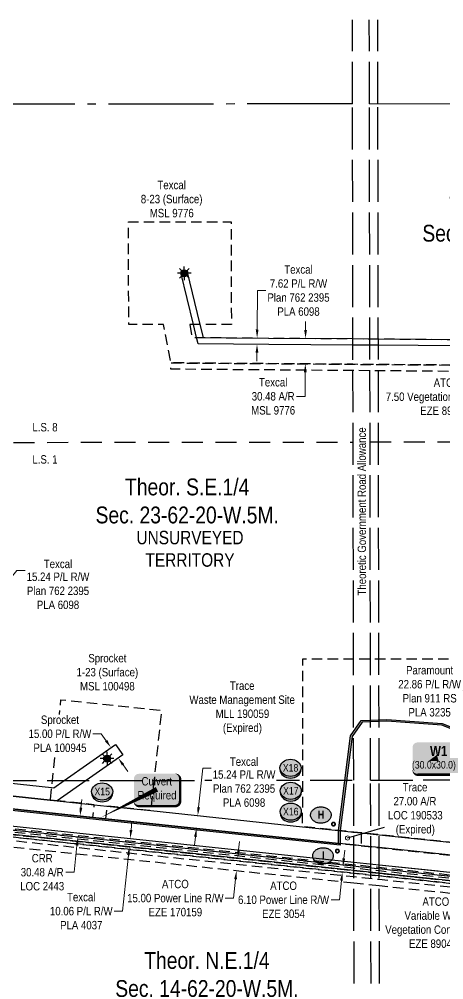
# Model space of a CAD drawing. Extents: x 506297 to 510567, y 6023715 to 6027460.
# Drawn here: x 507624 to 508129, y 6024507 to 6025649 of the extents above; entities that cross this region are included whole.
import ezdxf
from ezdxf.enums import TextEntityAlignment as Align

# ---------------------------------------------------------------- set-up
doc = ezdxf.new("R2010")
doc.units = 0
doc.header["$LTSCALE"] = 5
doc.header["$PDMODE"] = 34
doc.header["$PDSIZE"] = 0.05
for name, pattern in [('foc-ACCESSROAD', [3.75, 2.5, -1.25]), ('foc-FLOWLINE', [3.75, 2.5, -1.25]), ('foc-LSD', [8, 5, -3]), ('foc-QUARTERLINE', [33, 25, -3, 2, -3]), ('foc-UNSURVEYED', [12.5, 10, -2.5])]:
    doc.linetypes.add(name, pattern=pattern)
doc.layers.get('Defpoints').update_dxf_attribs({"color": 9})
for name, color, linetype in [('C-SYMBOL', 7, 'Continuous'), ('CG-NOTES', 7, 'Continuous'), ('F-AR', 190, 'foc-ACCESSROAD'), ('F-EZE', 190, 'foc-FLOWLINE'), ('F-RW', 190, 'Continuous'), ('F-WS', 190, 'foc-ACCESSROAD'), ('F-WS-S', 190, 'Continuous'), ('L-QSEC', 8, 'foc-QUARTERLINE'), ('L-ROAD-T', 7, 'Continuous'), ('L-SECTION-LSD', 7, 'foc-LSD'), ('L-UNS-T', 3, 'Continuous'), ('L-USEC', 7, 'foc-UNSURVEYED'), ('P-CROSSINGS', 250, 'Continuous'), ('P-PROPOSED', 10, 'Continuous'), ('P-TEMP-BLOCKS', 250, 'Continuous')]:
    doc.layers.add(name, color=color, linetype=linetype)
for name, color, linetype, lineweight in [('F-AR-T', 190, 'Continuous', 9), ('F-EZE-T', 190, 'Continuous', 9), ('F-RW-T', 190, 'Continuous', 9), ('F-WS-T', 190, 'Continuous', 9)]:
    doc.layers.add(name, color=color, linetype=linetype, lineweight=lineweight)
doc.styles.add('100L', font='ARIALN.TTF', dxfattribs={"height": 11})
doc.styles.add('175L', font='ARIALN.TTF', dxfattribs={"height": 20})
doc.styles.add('80', font='ARIALN.TTF', dxfattribs={"height": 10})
doc.styles.add('80CG', font='ARIALN.TTF', dxfattribs={"height": 10})
doc.styles.add('80L', font='ARIALN.TTF', dxfattribs={"height": 10})
doc.styles.add('BOLD', font='ARIALNB.TTF')
doc.styles.add('Crossing', font='ARIALN.TTF', dxfattribs={"height": 10})
doc.dimstyles.new('Compass 5 000', dxfattribs={"dimscale": 5, "dimtxt": 9, "dimasz": 2, "dimexe": 0.2, "dimexo": 0.0625, "dimgap": 0.5, "dimtad": 0, "dimtih": 1, "dimtoh": 1, "dimzin": 0, "dimdsep": 46, "dimtxsty": '80CG', "dimcen": 0.1, "dimse1": 1, "dimse2": 1, "dimclrd": 256, "dimclrt": 256, "dimaunit": 1, "dimadec": 4, "dimazin": 0, "dimtfac": 0.06, "dimtofl": 0, "dimtmove": 0, "dimatfit": 1, "dimfxl": 0.2, "dimtolj": 1, "dimtzin": 0, "dimlwd": -1, "dimarcsym": 0})

# ---------------------------------------------------------------- blocks, each defined once
blk = doc.blocks.new('*D420')
at = {"layer": 'Defpoints', "color": 0, "transparency": 16777216}
for p in [(508260.7402013086, 6024849.947833799), (508260.7085257891, 6024808.896624696), (508283.5742135847, 6024808.878981305)]:
    blk.add_point(p, dxfattribs=at)
at = {"layer": 'F-RW-T', "transparency": 16777216}
for p, q in [((508250.7402042855, 6024849.955549896), (508151.331964336, 6024850.032254279)), ((508293.6058861273, 6024849.922474312), (508303.6058831504, 6024849.914758215))]:
    blk.add_line(p, q, dxfattribs=at)
for points in [[(508250.7414903016, 6024851.622216067), (508250.7389182694, 6024848.288883725), (508260.7402013086, 6024849.947833799)], [(508293.6071721434, 6024851.589140483), (508293.6046001112, 6024848.255808141), (508283.6058891042, 6024849.930190408)]]:
    blk.add_solid(points, dxfattribs=at)
at = {"layer": 'F-RW-T', "transparency": 16777216, "insert": (508111.7958115392, 6024850.032254279), "char_height": 10, "attachment_point": 5, "style": '80CG'}
blk.add_mtext('\\A1;Paramount\\P22.86 P/L R/W\\PPlan 911 RS\\PPLA 3235', dxfattribs=at)
blk = doc.blocks.new('*D421')
at = {"layer": 'Defpoints', "color": 0, "transparency": 16777216}
for p in [(508227.2611264302, 6025237.227420455), (508217.8842909599, 6025229.744199843), (508227.1997005282, 6025229.668500217)]:
    blk.add_point(p, dxfattribs=at)
at = {"layer": 'F-EZE-T', "transparency": 16777216}
for p, q in [((508218.0269769783, 6025247.302789915), (508218.1082370949, 6025257.30245975)), ((508217.8030308433, 6025219.744530009), (508217.6444468416, 6025200.229573268)), ((508217.6444468416, 6025200.229573268), (508207.6444468416, 6025200.229573268))]:
    blk.add_line(p, q, dxfattribs=at)
for points in [[(508216.3603653393, 6025247.316333268), (508219.6935886174, 6025247.289246563), (508217.9457168619, 6025237.303120081)], [(508216.1364192042, 6025219.758073362), (508219.4696424824, 6025219.730986657), (508217.8842909599, 6025229.744199843)]]:
    blk.add_solid(points, dxfattribs=at)
at = {"layer": 'F-EZE-T', "transparency": 16777216, "insert": (508132.5455382469, 6025200.229573268), "char_height": 10, "attachment_point": 5, "style": '80CG'}
blk.add_mtext('\\A1;ATCO\\P7.50 Vegetation Control R/W\\PEZE 890416', dxfattribs=at)
blk = doc.blocks.new('*D643')
at = {"layer": 'Defpoints', "color": 0, "transparency": 16777216}
for p in [(507982.5149485394, 6024644.123278161), (507981.8501479353, 6024637.856439983), (508008.1183658646, 6024635.069847024)]:
    blk.add_point(p, dxfattribs=at)
at = {"layer": 'F-EZE-T', "transparency": 16777216}
for p, q in [((508009.8380704122, 6024651.280888421), (508010.8929743556, 6024661.22509164)), ((508007.0634619211, 6024625.125643805), (508004.6164286926, 6024602.058334352)), ((508004.6164286926, 6024602.058334352), (507994.6164286926, 6024602.058334352))]:
    blk.add_line(p, q, dxfattribs=at)
for points in [[(508008.1807032089, 6024651.456705744), (508011.4954376154, 6024651.105071097), (508008.7831664686, 6024641.336685201)], [(508005.4060947178, 6024625.301461129), (508008.7208291243, 6024624.949826481), (508008.1183658646, 6024635.069847024)]]:
    blk.add_solid(points, dxfattribs=at)
at = {"layer": 'F-EZE-T', "transparency": 16777216, "insert": (507938.255582853, 6024602.058334352), "char_height": 10, "attachment_point": 5, "style": '80CG'}
blk.add_mtext('\\A1;ATCO\\P6.10 Power Line R/W\\PEZE 3054', dxfattribs=at)
blk = doc.blocks.new('*D645')
at = {"layer": 'Defpoints', "color": 0, "transparency": 16777216}
for p in [(507826.4170932653, 6024657.476772898), (507824.8404192097, 6024642.507313323), (507882.240388182, 6024636.461601291)]:
    blk.add_point(p, dxfattribs=at)
at = {"layer": 'F-EZE-T', "transparency": 16777216}
for p, q in [((507884.8645286929, 6024661.376050258), (507885.9119951483, 6024671.321039652)), ((507881.1929217267, 6024626.516611898), (507878.8278853302, 6024604.062182205)), ((507878.8278853302, 6024604.062182205), (507868.8278853302, 6024604.062182205))]:
    blk.add_line(p, q, dxfattribs=at)
for points in [[(507883.2070304608, 6024661.550628001), (507886.5220269251, 6024661.201472515), (507883.8170622376, 6024651.431060866)], [(507879.5354234946, 6024626.691189641), (507882.8504199589, 6024626.342034156), (507882.240388182, 6024636.461601291)]]:
    blk.add_solid(points, dxfattribs=at)
at = {"layer": 'F-EZE-T', "transparency": 16777216, "insert": (507809.6907775541, 6024604.062182205), "char_height": 10, "attachment_point": 5, "style": '80CG'}
blk.add_mtext('\\A1;ATCO\\P15.00 Power Line R/W\\PEZE 170159', dxfattribs=at)
blk = doc.blocks.new('*D652')
at = {"layer": 'Defpoints', "color": 0, "transparency": 16777216}
for p in [(507696.3031385551, 6024701.654048672), (507693.6533218139, 6024676.579868429), (507693.8050215791, 6024676.563836935)]:
    blk.add_point(p, dxfattribs=at)
at = {"layer": 'F-EZE-T', "transparency": 16777216}
for p, q in [((507697.5057771107, 6024711.582640231), (507698.5567159009, 6024721.527263283)), ((507692.7540827889, 6024666.619213882), (507689.3971170724, 6024634.853559248)), ((507689.3971170724, 6024634.853559248), (507679.3971170723, 6024634.853559248))]:
    blk.add_line(p, q, dxfattribs=at)
for points in [[(507695.8483399352, 6024711.757796695), (507699.1632142861, 6024711.407483765), (507696.4548383204, 6024701.638017178)], [(507691.0966456135, 6024666.794370347), (507694.4115199643, 6024666.444057416), (507693.8050215791, 6024676.563836935)]]:
    blk.add_solid(points, dxfattribs=at)
at = {"layer": 'F-EZE-T', "transparency": 16777216, "insert": (507651.4639656389, 6024634.853559249), "char_height": 10, "attachment_point": 5, "style": '80CG'}
blk.add_mtext('\\A1;CRR\\P30.48 A/R\\PLOC 2443', dxfattribs=at)
blk = doc.blocks.new('*D665')
at = {"layer": 'Defpoints', "color": 0, "transparency": 16777216}
for p in [(507920.8318610868, 6025270.105513941), (507920.5940372286, 6025239.619557512), (507964.1030475691, 6025239.280139566)]:
    blk.add_point(p, dxfattribs=at)
at = {"layer": 'F-AR-T', "transparency": 16777216}
for p, q in [((507964.4188800087, 6025279.765791724), (507964.4968885903, 6025289.765487453)), ((507964.0250389876, 6025229.280443838), (507963.8023704386, 6025200.737202907)), ((507963.8023704386, 6025200.737202907), (507953.8023704386, 6025200.737202907))]:
    blk.add_line(p, q, dxfattribs=at)
for points in [[(507962.752264054, 6025279.778793154), (507966.0854959635, 6025279.752790295), (507964.3408714272, 6025269.766095996)], [(507962.3584230328, 6025229.293445268), (507965.6916549423, 6025229.267442408), (507964.1030475691, 6025239.280139566)]]:
    blk.add_solid(points, dxfattribs=at)
at = {"layer": 'F-AR-T', "transparency": 16777216, "insert": (507925.8896828536, 6025200.737202908), "char_height": 10, "attachment_point": 5, "style": '80CG'}
blk.add_mtext('\\A1;Texcal\\P30.48 A/R\\PMSL 9776', dxfattribs=at)
blk = doc.blocks.new('*D669')
at = {"layer": 'Defpoints', "color": 0, "transparency": 16777216}
for p in [(507361.6411691886, 6024716.475934418), (507360.5877772836, 6024706.431592606), (507754.976088803, 6024665.070449923)]:
    blk.add_point(p, dxfattribs=at)
at = {"layer": 'F-RW-T', "transparency": 16777216}
for p, q in [((507757.0725021064, 6024685.060248303), (507758.1155235048, 6024695.005704872)), ((507753.9330674046, 6024655.124993354), (507746.95061623, 6024588.545664293)), ((507746.95061623, 6024588.545664293), (507736.95061623, 6024588.545664294))]:
    blk.add_line(p, q, dxfattribs=at)
for points in [[(507755.4149260116, 6024685.234085203), (507758.7300782012, 6024684.886411404), (507756.029480708, 6024675.114791735)], [(507752.2754913098, 6024655.298830254), (507755.5906434994, 6024654.951156455), (507754.976088803, 6024665.070449923)]]:
    blk.add_solid(points, dxfattribs=at)
at = {"layer": 'F-RW-T', "transparency": 16777216, "insert": (507697.8680787119, 6024588.545664294), "char_height": 10, "attachment_point": 5, "style": '80CG'}
blk.add_mtext('\\A1;Texcal\\P10.06 P/L R/W\\PPLA 4037', dxfattribs=at)
blk = doc.blocks.new('*D672')
at = {"layer": 'Defpoints', "color": 0, "transparency": 16777216}
for p in [(507906.784832021, 6025270.215021757), (507936.2654549538, 6025269.985196746), (507936.2060955356, 6025262.370913977)]:
    blk.add_point(p, dxfattribs=at)
at = {"layer": 'F-RW-T', "transparency": 16777216}
for p, q in [((507906.8627876425, 6025280.214717899), (507907.2237576961, 6025326.517868116)), ((507907.2237576961, 6025326.517868116), (507917.2237576961, 6025326.517868116)), ((507906.6475169813, 6025252.601042846), (507906.5695613599, 6025242.601346705))]:
    blk.add_line(p, q, dxfattribs=at)
for points in [[(507905.196171619, 6025280.227710502), (507908.5294036662, 6025280.201725295), (507906.784832021, 6025270.215021757)], [(507904.9809009578, 6025252.61403545), (507908.3141330049, 6025252.588050243), (507906.7254726028, 6025262.600738988)]]:
    blk.add_solid(points, dxfattribs=at)
at = {"layer": 'F-RW-T', "transparency": 16777216, "insert": (507955.9891055815, 6025326.517868116), "char_height": 10, "attachment_point": 5, "style": '80CG'}
blk.add_mtext('\\A1;Texcal\\P7.62 P/L R/W\\PPlan 762 2395\\PPLA 6098', dxfattribs=at)
blk = doc.blocks.new('*D673')
at = {"layer": 'Defpoints', "color": 0, "transparency": 16777216}
for p in [(507836.2667831779, 6024702.179075774), (507837.2360495146, 6024702.076662267), (507835.6357429514, 6024686.930971799)]:
    blk.add_point(p, dxfattribs=at)
at = {"layer": 'F-RW-T', "transparency": 16777216}
for p, q in [((507837.3175425287, 6024712.123717788), (507842.2394285477, 6024758.705643945)), ((507842.2394285477, 6024758.705643945), (507852.2394285477, 6024758.705643945)), ((507833.6157172637, 6024677.088743293), (507832.5649579127, 6024667.144101279))]:
    blk.add_line(p, q, dxfattribs=at)
for points in [[(507835.6601021931, 6024712.298844346), (507838.9749828644, 6024711.94859123), (507836.2667831779, 6024702.179075774)], [(507831.958276928, 6024677.263869851), (507835.2731575993, 6024676.913616735), (507834.6664766145, 6024687.033385307)]]:
    blk.add_solid(points, dxfattribs=at)
at = {"layer": 'F-RW-T', "transparency": 16777216, "insert": (507891.3219660653, 6024766.287499334), "char_height": 10, "attachment_point": 5, "style": '80CG', "bg_fill": 3, "box_fill_scale": 1.1, "bg_fill_color": 256, "bg_fill_true_color": 13158600, "bg_fill_transparency": 0}
blk.add_mtext('\\A1;Texcal', dxfattribs=at)
at = {"layer": 'F-RW-T', "transparency": 16777216, "insert": (507891.3219660653, 6024734.327517524), "char_height": 10, "attachment_point": 5, "style": '80CG', "bg_fill": 3, "box_fill_scale": 1.1, "bg_fill_color": 256, "bg_fill_true_color": 13158600, "bg_fill_transparency": 0}
blk.add_mtext('\\A1;15.24 P/L R/W\\PPlan 762 2395\\PPLA 6098', dxfattribs=at)
blk = doc.blocks.new('*D674')
at = {"layer": 'Defpoints', "color": 0, "transparency": 16777216}
for p in [(507570.0762361242, 6024945.21743398), (507577.3327811062, 6024939.376242876), (507560.52550952, 6024933.352511916)]:
    blk.add_point(p, dxfattribs=at)
at = {"layer": 'F-RW-T', "transparency": 16777216}
for p, q in [((507583.6032382334, 6024947.166067484), (507621.1540281628, 6024993.815627718)), ((507621.1540281628, 6024993.815627718), (507631.1540281633, 6024993.815627718)), ((507561.5115973759, 6024919.721496204), (507555.2411402487, 6024911.931671596))]:
    blk.add_line(p, q, dxfattribs=at)
for points in [[(507582.3049341319, 6024948.211143672), (507584.9015423344, 6024946.120991296), (507577.3327811062, 6024939.376242876)], [(507560.2132932744, 6024920.766572392), (507562.8099014768, 6024918.676420016), (507567.7820545025, 6024927.511320812)]]:
    blk.add_solid(points, dxfattribs=at)
at = {"layer": 'F-RW-T', "transparency": 16777216, "char_height": 10, "attachment_point": 5, "style": '80CG'}
for s, insert in [('\\A1;Texcal', (507670.2365656807, 6025001.397483108)), ('\\A1;15.24 P/L R/W\\PPlan 762 2395\\PPLA 6098', (507670.2365656807, 6024969.437501298))]:
    blk.add_mtext(s, dxfattribs=dict(at, insert=insert))
blk = doc.blocks.new('*D676')
at = {"layer": 'Defpoints', "color": 0, "transparency": 16777216}
for p in [(507723.9010128365, 6024776.570583122), (507733.14633408, 6024783.07674784), (507732.5327344937, 6024764.304825481)]:
    blk.add_point(p, dxfattribs=at)
at = {"layer": 'F-RW-T', "transparency": 16777216}
for p, q in [((507721.6362317842, 6024799.432711437), (507711.6362317838, 6024799.432711437)), ((507727.3912829324, 6024791.254729638), (507721.6362317842, 6024799.432711437)), ((507747.5331068849, 6024762.633008401), (507753.2881580326, 6024754.455026602))]:
    blk.add_line(p, q, dxfattribs=at)
for points in [[(507728.7542798985, 6024792.21390483), (507726.0282859663, 6024790.295554447), (507733.14633408, 6024783.07674784)], [(507748.896103851, 6024763.592183592), (507746.1701099188, 6024761.67383321), (507741.7780557373, 6024770.810990199)]]:
    blk.add_solid(points, dxfattribs=at)
at = {"layer": 'F-RW-T', "transparency": 16777216, "insert": (507672.5536942673, 6024799.432711437), "char_height": 10, "attachment_point": 5, "style": '80CG', "bg_fill": 3, "box_fill_scale": 1.1, "bg_fill_color": 256, "bg_fill_true_color": 13158600, "bg_fill_transparency": 0}
blk.add_mtext('\\A1;Sprocket\\P15.00 P/L R/W\\PPLA 100945', dxfattribs=at)
blk = doc.blocks.new('GAS')
h = blk.add_hatch(color=255)
h.dxf.hatch_style = 1
edge = h.paths.add_edge_path()
edge.add_arc((0, 0), 0.9, 0, 360)
for p, q in [((-0.8077887898725749, 0), (-1.615577579628734, 0)), ((-0.5711929310346023, 0.5711929297831376), (-1.142385862069204, 1.142385861385264)), ((0, 0.8077887887338874), (0, 1.615577579286764)), ((0.5711929310309642, 0.5711929297831376), (1.142385862065566, 1.142385861385264)), ((1.615577579625096, 0), (0.8077887898689368, 0)), ((-0.5711929310346023, -0.5711929316021271), (-1.142385862069204, -1.142385863204253)), ((0, -0.8077887905528768), (0, -1.615577581105753)), ((1.142385862065566, -1.142385863204253), (0.5711929310309642, -0.5711929316021271))]:
    blk.add_line(p, q)
blk.add_circle((0, 0), 0.8000000000000003)
blk = doc.blocks.new('*U704')
at = {"true_color": 0xff8aff}
h = blk.add_hatch(color=211, dxfattribs=at)
edge = h.paths.add_edge_path()
edge.add_line((-23.99999999999998, -20), (23.99999999999998, -20))
edge.add_arc((23.99999999999998, -14), 6, 270, 360)
edge.add_line((29.99999999999998, -14), (29.99999999999998, 12.5))
edge.add_arc((23.99999999999998, 12.5), 6, 0, 90)
edge.add_line((23.99999999999998, 18.5), (-23.99999999999998, 18.5))
edge.add_arc((-23.99999999999998, 12.5), 6, 90, 180)
edge.add_line((-29.99999999999998, 12.5), (-29.99999999999998, -14))
edge.add_arc((-23.99999999999998, -14), 6, 180, 270)
at = {"color": 250, "flags": 128}
blk.add_lwpolyline([(-23.99999999999998, -20, 3, 3, 0), (23.99999999999998, -20, 3, 3, 0.414213562373095), (29.99999999999998, -14, 3, 3, 0), (29.99999999999998, 12.5, 3, 0, 0.414213562373095), (23.99999999999998, 18.5, 0, 0, 0), (-23.99999999999998, 18.5, 0, 0, 0.414213562373095), (-29.99999999999998, 12.5, 0, 0, 0), (-29.99999999999998, -14, 0, 3, 0.414213562373095)], format="xyseb", close=True, dxfattribs=at)
at = {"flags": 128}
blk.add_lwpolyline([(-10.90553294878396, -3.550658534592507, 0, 7.499999999999999, 0), (-3.398394867633905e-15, 0, 0, 0, 0)], format="xyseb", dxfattribs=at)
at = {"color": 250}
for tag, p, height, style in [('TEMP_AREA_W1_001', (-9.212824010914055, 2.244292974654144), 12, 'BOLD'), ('ENTER_TEXT_001', (-30.65893587994544, -12.62358668049049), 9, '80')]:
    blk.add_attdef(tag, p, '', height=height, dxfattribs=dict(at, style=style))
blk = doc.blocks.new('*U706')
h = blk.add_hatch(color=254)
edge = h.paths.add_edge_path()
edge.add_line((-21.49999999999998, -20), (21.49999999999998, -20))
edge.add_arc((21.49999999999998, -14), 6, 270, 360)
edge.add_line((27.49999999999998, -14), (27.49999999999998, 12.5))
edge.add_arc((21.49999999999998, 12.5), 6, 0, 90)
edge.add_line((21.49999999999998, 18.5), (-21.49999999999998, 18.5))
edge.add_arc((-21.49999999999998, 12.5), 6, 90, 180)
edge.add_line((-27.49999999999998, 12.5), (-27.49999999999998, -14))
edge.add_arc((-21.49999999999998, -14), 6, 180, 270)
at = {"color": 160, "flags": 128}
blk.add_lwpolyline([(-21.49999999999998, -20, 3, 3, 0), (21.49999999999998, -20, 3, 3, 0.414213562373095), (27.49999999999998, -14, 3, 3, 0), (27.49999999999998, 12.5, 3, 0, 0.414213562373095), (21.49999999999998, 18.5, 0, 0, 0), (-21.49999999999998, 18.5, 0, 0, 0.414213562373095), (-27.49999999999998, 12.5, 0, 0, 0), (-27.49999999999998, -14, 0, 3, 0.414213562373095)], format="xyseb", close=True, dxfattribs=at)
at = {"color": 160, "style": '80'}
blk.add_attdef('ENTER_TEXT_001', (-26.84515688949523, -4.918144611186903), '', height=10, dxfattribs=at)
blk = doc.blocks.new('Route_Letters')
h = blk.add_hatch(color=255)
h.dxf.hatch_style = 1
edge = h.paths.add_edge_path()
edge.add_ellipse((-0.1157894458410738, 0.4613566920343146), major_axis=(-11.97076998434568, 0), ratio=0.7893183596304154, start_angle=0, end_angle=360)
at = {"color": 5}
blk.add_open_spline([(-12.33655943018675, 0.4613566920343146), (-12.33655943018675, -0.2532464993360009), (-12.23672518590233, -0.9677931526398424), (-11.72036895808735, -2.794432021264129), (-11.14401292605423, -3.876097565685541), (-9.555849561598535, -5.807401851071518), (-8.544623700464413, -6.656820361784867), (-6.21596457351788, -8.022113447135325), (-4.899049775256096, -8.537760803084893), (-2.122176535806801, -9.174386990092444), (-0.6628771213698172, -9.295214858498184), (2.218954779224788, -9.127674344176285), (3.640784492301457, -8.839348048302782), (6.272126017131285, -7.887514385069608), (7.481034580889556, -7.224212060947593), (9.535358213378885, -5.601016495574186), (10.3802780923747, -4.641330355992523), (11.59600670082856, -2.541685487432915), (11.96612490732484, -1.402103837423965), (12.17886415585979, 0.9104078185255275), (12.02123591095139, 2.082179640400227), (11.20064181026172, 4.303585446448778), (10.5383689962933, 5.352522903113822), (8.798522977227321, 7.197351090485427), (7.721489072871556, 7.99304231447195), (5.288539217681929, 9.236688050055363), (3.933164970535742, 9.684414527986064), (1.111124811045386, 10.17900240193921), (-0.3548635231799864, 10.22574343079759), (-3.217505067184455, 9.912616018949848), (-4.613463658471581, 9.552825466795184), (-7.1634954560528, 8.469123124385078), (-8.316993040230393, 7.745430762089654), (-10.23715115095241, 6.01981546320485), (-11.00330637446014, 5.018090733601184), (-12.04705536703857, 2.858875975647607), (-12.32393425272861, 1.701887560081104), (-12.33641722927742, 0.5154205370004092), (-12.33655943018675, 0.4883886145194083), (-12.33655943018675, 0.4613566920343146)], degree=3, knots=[0, 0, 0, 0, 0.2195294159612001, 0.2195294159612001, 0.575726566502957, 0.575726566502957, 0.9319237170447137, 0.9319237170447137, 1.28812086758647, 1.28812086758647, 1.644318018128227, 1.644318018128227, 2.000515168669984, 2.000515168669984, 2.356712319211741, 2.356712319211741, 2.712909469753497, 2.712909469753497, 3.069106620295254, 3.069106620295254, 3.425303770837011, 3.425303770837011, 3.781500921378767, 3.781500921378767, 4.137698071920524, 4.137698071920524, 4.493895222462281, 4.493895222462281, 4.850092373004038, 4.850092373004038, 5.206289523545794, 5.206289523545794, 5.562486674087551, 5.562486674087551, 5.918683824629308, 5.918683824629308, 6.274880975171064, 6.274880975171064, 6.283185307179586, 6.283185307179586, 6.283185307179586, 6.283185307179586], dxfattribs=at)
at = {"color": 14, "style": 'BOLD'}
blk.add_attdef('A', text='', height=9.5, dxfattribs=at).set_placement((0.2246285344645003, 0.9755069406892289), align=Align.MIDDLE)
blk = doc.blocks.new('AA')
at = {"const_width": 4}
blk.add_lwpolyline([(-0.9999999999990905, 0, 0.9999999999999999), (0.9999999999990905, 0, 1)], format="xyb", close=True, dxfattribs=at)
blk.add_circle((0, 0), 2)
blk = doc.blocks.new('xing2')
h = blk.add_hatch(color=50)
h.dxf.hatch_style = 1
edge = h.paths.add_edge_path()
edge.add_ellipse((0, 0), major_axis=(-12.5, 0), ratio=0.8162973455633619, start_angle=0, end_angle=360)
h = blk.add_hatch(color=250)
h.dxf.hatch_style = 1
edge = h.paths.add_edge_path()
edge.add_ellipse((0, -2.047489049626165), major_axis=(-12.5, 0), ratio=0.8162973455633619, start_angle=0, end_angle=180)
edge.add_line((12.5, -2.047489049626165), (12.5, 0))
edge.add_ellipse((0, 0), major_axis=(-12.5, 0), ratio=0.8162973455633619, start_angle=0, end_angle=180, ccw=False)
edge.add_line((-12.5, 0), (-12.5, -2.047489049626165))
at = {"color": 250}
blk.add_ellipse((0, 0), major_axis=(-12.5, 0), ratio=0.8162973455633619, dxfattribs=at)
blk.add_ellipse((0, -2.047489049626165), major_axis=(-12.5, 0), ratio=0.8162973455633619, start_param=0, end_param=3.141592653589793, dxfattribs=at)
at = {"color": 250, "style": 'Crossing'}
blk.add_attdef('CROSSING', text='', height=9, dxfattribs=at).set_placement((0.08916442567715421, 0.0199513138486509), align=Align.MIDDLE_CENTER)
at = {"color": 250, "style": 'Crossing', "flags": 1}
for tag, p in [('OWNER', (0.08916442567715421, -12.49201765665748)), ('DESCRIPTION', (0.08916442567715421, -25.770021277247)), ('LOCATION', (0.08916442567715421, -39.30337514164421)), ('DWG_REF', (0.08916442567715421, -52.83672900604233))]:
    blk.add_attdef(tag, text='', height=9, dxfattribs=at).set_placement(p, align=Align.MIDDLE_CENTER)
blk = doc.blocks.new('*D719')
at = {"layer": 'Defpoints', "color": 0, "transparency": 16777216}
for p in [(508119.7590959094, 6024618.891530746), (508120.239231428, 6024623.434609386), (508195.5688543229, 6024610.879572215)]:
    blk.add_point(p, dxfattribs=at)
at = {"layer": 'F-EZE-T', "transparency": 16777216}
for p, q in [((508197.099987227, 6024625.367267717), (508198.1509846124, 6024635.311884576)), ((508194.5178569375, 6024600.934955355), (508191.766162699, 6024574.898216066)), ((508191.766162699, 6024574.898216066), (508181.766162699, 6024574.898216066))]:
    blk.add_line(p, q, dxfattribs=at)
for points in [[(508195.4425510836, 6024625.542433948), (508198.7574233704, 6024625.192101486), (508196.0489898415, 6024615.422650856)], [(508192.8604207941, 6024601.110121586), (508196.1752930809, 6024600.759789124), (508195.5688543229, 6024610.879572215)]]:
    blk.add_solid(points, dxfattribs=at)
at = {"layer": 'F-EZE-T', "transparency": 16777216, "insert": (508119.1774860266, 6024574.898216067), "char_height": 10, "attachment_point": 5, "style": '80CG'}
blk.add_mtext('\\A1;ATCO\\PVariable Width \\PVegetation Control R/W\\PEZE 890430', dxfattribs=at)
blk = doc.blocks.new('*D721')
at = {"layer": 'Defpoints', "color": 0, "transparency": 16777216}
for p in [(508114.5568232512, 6024657.458649845), (508156.4634826617, 6024653.030038035), (508111.9065060071, 6024632.379472248)]:
    blk.add_point(p, dxfattribs=at)
at = {"layer": 'F-EZE-T', "transparency": 16777216}
for p, q in [((508157.5144106235, 6024662.974662231), (508160.8572481875, 6024694.606957244)), ((508160.8572481875, 6024694.606957244), (508170.8572481876, 6024694.606957244)), ((508152.7622374558, 6024618.006236241), (508151.7113094939, 6024608.061612044))]:
    blk.add_line(p, q, dxfattribs=at)
for points in [[(508155.8569732574, 6024663.149816892), (508159.1718479897, 6024662.799507571), (508156.4634826617, 6024653.030038035)], [(508151.1048000896, 6024618.181390902), (508154.419674822, 6024617.831081581), (508153.8131654176, 6024627.950860438)]]:
    blk.add_solid(points, dxfattribs=at)
at = {"layer": 'F-EZE-T', "transparency": 16777216, "insert": (508198.7903996209, 6024694.606957244), "char_height": 10, "attachment_point": 5, "style": '80CG'}
blk.add_mtext('\\A1;CRR\\P30.48 A/R\\PLOC 2443', dxfattribs=at)

msp = doc.modelspace()

# ---------------------------------------------------------------- hatches: boundary and pattern name
at = {"layer": 'P-PROPOSED'}
h = msp.add_hatch(color=256, dxfattribs=at)
h.dxf.hatch_style = 1
h.paths.add_polyline_path([(509796.6977384191, 6025124.526776202), (509798.6959866124, 6025124.61046705), (509805.3093040178, 6024966.707305355), (509219.1859625999, 6024967.917017117), (509196.9498984388, 6025010.856223625), (509103.8189505035, 6025021.613950942), (508388.1406772613, 6025021.345994315), (508401.7559573509, 6025052.160008279), (508410.8498065701, 6025071.085907915), (508386.1165674938, 6025081.058067281), (508383.0368595183, 6025074.928463247), (508367.8936908063, 6025041.385644224), (508354.1568451567, 6025007.243318514), (508341.8492777914, 6024972.559088103), (508331.3826700929, 6024938.671963137), (508319.4026030073, 6024890.783882436), (508316.3195574073, 6024878.461304764), (508315.6824088568, 6024875.195356173), (508313.8126331936, 6024865.993127645), (508283.7432657303, 6024862.095169478), (508261.0546966759, 6024862.12180591), (508222.4075249443, 6024850.062448577), (508215.6747280023, 6024815.475736078), (508203.8603260951, 6024792.536831269), (508168.8003543167, 6024793.202867953), (508126.2023860312, 6024809.837067849), (508061.0964299538, 6024814.5586345), (508031.5386868358, 6024813.166101733), (508019.8526958768, 6024796.261702418), (508005.5658599097, 6024684.37453978), (508005.5448108379, 6024666.966779491), (507726.4365568518, 6024696.458124037), (507559.2690358783, 6024714.128343745), (507469.8455703366, 6024722.29285732), (507449.7501805107, 6024724.245369214), (507446.7332989536, 6024724.556427545), (507387.5811916298, 6024730.796616152), (507285.4929043969, 6024741.567510627), (507032.5962309901, 6024768.249654817), (506559.6987375093, 6024818.158023193), (506559.9086465332, 6024820.14697724), (507032.806140014, 6024770.238608864), (507285.702751886, 6024743.556471168), (507387.7910382795, 6024732.785576781), (507446.9407732087, 6024726.545638447), (507449.9494512038, 6024726.235425952), (507470.0332022005, 6024724.284044912), (507559.4650873982, 6024716.118762608), (507726.6467929336, 6024698.44704354), (508003.5474963802, 6024669.188954847), (508003.5660137772, 6024684.502998643), (508017.9418432383, 6024797.014662878), (508030.4561891657, 6024815.117321133), (508061.1217915732, 6024816.562047681), (508126.6484143213, 6024811.809973748), (508169.1952871967, 6024795.195726242), (508202.6527238943, 6024794.560133027), (508213.7660842421, 6024816.137891862), (508220.6724314559, 6024851.616140732), (508260.7510531074, 6024864.122163767), (508283.6153427613, 6024864.095321038), (508312.1374158628, 6024867.792700038), (508313.7209068961, 6024875.585959223), (508314.3666175497, 6024878.895796148), (508317.4624069966, 6024891.269309507), (508329.4556757919, 6024939.210161578), (508339.9505752215, 6024973.18888503), (508352.2858867368, 6025007.95130185), (508366.053747445, 6025042.170714124), (508381.2311012539, 6025075.789254718), (508385.1563095162, 6025083.601674789), (508413.5766049895, 6025072.142936415), (508403.5724554102, 6025051.322541628), (508391.2114279757, 6025023.347144173), (509103.9337064037, 6025023.613994047), (509198.2365354225, 6025012.720900589), (509220.4038220049, 6024969.914507813), (509803.2236059887, 6024968.711614328)])

# ---------------------------------------------------------------- linework, layer by layer
at = {"color": 160, "flags": 128}
msp.add_lwpolyline([(507719.6698655221, 6024699.184530341, 0, 6, 0), (507787.8464590105, 6024733.439647012, 0, 0, 0)], format="xyseb", dxfattribs=at)
at = {"layer": 'F-AR', "color": 160, "flags": 128}
for points in [[(506297.6955300508, 6024847.817539996), (506559.9086465332, 6024820.14697724), (506558.0066995589, 6024802.123208025), (507451.2538218211, 6024707.862675705), (507467.119633495, 6024702.53106562), (508298.0088428615, 6024614.722649838), (508299.646525436, 6023754.85259129)], [(508297.6476010885, 6023754.856761562), (508296.0133438784, 6024612.923481038), (507466.6911148708, 6024700.566298231), (507450.8254495607, 6024705.897859132), (506555.8090448437, 6024800.345096208), (506557.7109920847, 6024818.368867985), (506297.6983848981, 6024845.807217602)]]:
    msp.add_lwpolyline(points, dxfattribs=at)
at = {"layer": 'F-AR', "flags": 128}
for points in [[(508295.9948305505, 6024618.047498223), (508296.0133439419, 6024612.923481536), (508292.969746553, 6024613.245283241), (508284.5381754519, 6024614.136015636), (508283.404102835, 6024614.29617036), (508260.5599243052, 6024616.669788113), (508256.7893573383, 6024617.068553831), (508246.8427256083, 6024618.119530871), (508051.9518684118, 6024638.715425781), (508021.7878279745, 6024641.902909926), (507557.0062778479, 6024691.020604727), (507541.9610964789, 6024692.610958545), (507531.2899539609, 6024693.738345547), (507527.0441351619, 6024694.187863545), (507515.5500983729, 6024695.402292525), (507486.7693605389, 6024698.446271645), (507471.101590892, 6024700.101983614), (507466.6911149345, 6024700.566298737), (507450.9437698644, 6024702.230455452), (507450.825449626, 6024705.897859638), (507449.9494476226, 6024726.237627387), (507457.4746192877, 6024725.49888448), (507470.0332022005, 6024724.284044912), (507522.6398386945, 6024719.444837507), (507538.6227214735, 6024717.995955354), (507559.4650864072, 6024716.119362996), (507711.7297855189, 6024700.023347027), (507726.6467929336, 6024698.44704354), (508003.5474963802, 6024669.188954847), (508021.7429335042, 6024667.266812243), (508030.5324000713, 6024666.338299126), (508051.907274343, 6024664.079328659), (508260.5791575892, 6024642.027302096), (508283.4257960849, 6024639.612762387), (508292.9226846816, 6024638.525227034), (508295.9481139132, 6024638.289448681), (508295.9948305505, 6024618.047498223)], [(508030.5512364496, 6024681.652243702), (508030.5324000713, 6024666.338299126), (508021.7429335042, 6024667.266812243), (508003.5474963802, 6024669.188954847), (508003.5660137772, 6024684.502998643), (508021.7157503933, 6024682.585779456), (508030.5512364496, 6024681.652243702)]]:
    msp.add_lwpolyline(points, close=True, dxfattribs=at)
at = {"layer": 'F-EZE', "flags": 128}
for points in [[(508450.8769498541, 6025231.671935478), (508448.1577551267, 6025227.872933207), (508050.9070486337, 6025231.10110366), (508020.747814835, 6025231.33686344), (507804.3142516093, 6025233.025202163), (507804.372738252, 6025240.526210967), (508020.7346744891, 6025238.838350836), (508050.8938572959, 6025238.603491597), (508453.6015906037, 6025235.461443227), (508451.7811153202, 6025232.934129772), (508450.8769498541, 6025231.671935478)], [(508292.9908989141, 6024601.112188797), (508292.9961926083, 6024597.930618278), (508283.3958022597, 6024600.795328457), (508260.5527715973, 6024607.613354152), (508255.9363311219, 6024608.991136031), (508255.4062256147, 6024609.149584661), (508245.9994987092, 6024610.138995931), (508051.9660442438, 6024630.652579942), (508021.8023392949, 6024633.618219659), (507594.2348713677, 6024678.952560809), (507556.1908872196, 6024682.977804145), (507541.0892915737, 6024684.430277746), (507528.815776152, 6024685.563637912), (507526.1659370361, 6024685.828458341), (507513.0929360366, 6024687.060412087), (507467.2621171765, 6024691.212216481), (507467.194591346, 6024692.278002907), (507467.0638678276, 6024694.299310768), (507466.8798885788, 6024697.377922781), (507514.8339847635, 6024692.970529009), (507526.7972941038, 6024691.87104407), (507530.61959622, 6024691.519794072), (507541.7361293215, 6024690.497907416), (507556.793597639, 6024689.113607767), (508021.7912091538, 6024639.972553969), (508051.9552621258, 6024636.785169911), (508246.6403822991, 6024616.210418583), (508256.5874271177, 6024615.159441836), (508260.5576583528, 6024613.974121596), (508283.4010659623, 6024607.156296765), (508292.9838473237, 6024604.296557984), (508292.9908989141, 6024601.112188797)], [(507513.0925505292, 6024687.046102102), (507526.165541045, 6024685.820552517), (507528.8157773035, 6024685.562937457), (507541.0892904203, 6024684.430978207), (507556.1917267976, 6024683.000120115), (507594.2356513352, 6024678.975477076), (508021.8023392949, 6024633.618219659), (508051.9660442438, 6024630.652579942), (508245.9994949256, 6024610.141097299), (508255.3982172935, 6024609.151671601), (508255.9363311219, 6024608.991136031), (508260.5527715973, 6024607.613354152), (508260.549220015, 6024602.844630022), (508255.4470993955, 6024604.366531199), (508254.4834040417, 6024604.654083295), (508205.7327440584, 6024609.805400964), (508051.974126869, 6024626.055388965), (508021.8100030712, 6024629.242872971), (507594.23442951, 6024674.427202689), (507555.744015504, 6024678.496238638), (507527.4701409317, 6024681.094907114), (507511.7603424084, 6024682.539373133), (507475.086519508, 6024685.910708365), (507475.5570020725, 6024678.087463665), (507476.9007926627, 6024655.732148183), (507478.2610352854, 6024633.113288457), (507481.2506529607, 6024583.383677131), (507481.9038543445, 6024572.523648584), (507482.4597108599, 6024563.27711544), (507484.3327391745, 6024532.097905767), (507484.7191833028, 6024525.663133479), (507476.8318155286, 6024531.386497417), (507476.4272406515, 6024537.839352632), (507474.2526300569, 6024572.511855933), (507474.1113997914, 6024574.809426585), (507470.2135296143, 6024640.990009902), (507469.1306132135, 6024659.386965481), (507467.985108858, 6024678.872030831), (507467.2600699778, 6024691.213614058), (507513.0925505292, 6024687.046102102)]]:
    msp.add_lwpolyline(points, close=True, dxfattribs=at)
msp.add_lwpolyline([(506297.7343664853, 6024820.469752546), (506397.7505526592, 6024809.755701498), (506427.9140710632, 6024806.524402682), (506626.0971800933, 6024785.285609659), (506656.4400692987, 6024782.034661028), (507018.3751145754, 6024743.269664657), (507068.5562580945, 6024737.896082872), (507087.884703562, 6024735.825584702), (507110.9536807574, 6024733.35460915), (507138.5246182157, 6024730.401145151), (507149.9753039287, 6024729.17569608), (507167.8134784105, 6024727.266715468), (507213.4860109005, 6024722.378787486), (507219.8143718741, 6024721.701811011), (507223.6019464959, 6024721.296414948), (507384.2838339185, 6024704.100279214), (507399.1927373843, 6024702.504884605), (507400.0161053851, 6024702.416356249), (507400.9815674142, 6024704.098414516), (507404.8566817515, 6024710.747819593), (507406.4387211039, 6024713.470955689), (507415.9351151809, 6024729.815394461), (507417.8043222941, 6024733.032322014), (507422.5474760158, 6024741.196237387), (507424.001615439, 6024743.693925224), (507429.1288662094, 6024752.523905173), (507433.9342624379, 6024760.794903562), (507445.2867299295, 6024780.275966215), (507446.1705456605, 6024751.985912777), (507441.3668623832, 6024743.711302056), (507434.7758668176, 6024732.372894203), (507432.2877429369, 6024728.090359492), (507423.4475670325, 6024712.875387788), (507421.2093698881, 6024709.024846427), (507418.9313219702, 6024705.102394692), (507417.3496951345, 6024702.379855362), (507416.354957804, 6024700.667526478), (507419.2178120909, 6024700.3614605), (507424.2081011183, 6024699.827493486), (507436.2705371513, 6024698.537008094), (507439.1035924351, 6024698.233607915), (507467.0044060005, 6024695.29276307), (507514.0161867213, 6024690.195974868), (507526.4756892913, 6024688.900774798), (507529.7212050479, 6024688.58730147), (507541.412549065, 6024687.455786868), (507556.4898828545, 6024685.970953193), (508021.7966750213, 6024636.852023656), (508051.9607321788, 6024633.673945687), (508121.815405188, 6024626.314085726)], dxfattribs=at)
at = {"layer": 'F-EZE'}
for points in [[(507556.4898828545, 6024685.970953193), (508021.7966750213, 6024636.852023656), (508051.9607321788, 6024633.673945687), (508194.1738689684, 6024618.690427386)], [(508192.5793140899, 6024603.77262394), (508051.9872653921, 6024618.582527117), (508021.8231100917, 6024621.75990447), (507594.2458002807, 6024666.794933809)]]:
    msp.add_lwpolyline(points, dxfattribs=at)
at = {"layer": 'F-RW'}
for points in [[(507920.6790972113, 6025270.106704858), (508020.680449379, 6025269.327114414), (508050.8402506442, 6025269.091455895), (508473.5538248924, 6025265.793963245), (508484.5224691664, 6025274.496060915), (508497.170537181, 6025284.687274658), (508495.4682786166, 6025287.359568235), (508329.6981721828, 6025549.335403292), (508266.5141868966, 6025649.180895003)], [(507920.6925338269, 6025262.491893554), (507836.6577956252, 6025263.147222569), (507834.8061769864, 6025270.776249391), (507831.0468300108, 6025286.266161351), (507816.0245817777, 6025348.162727523), (507823.4250564105, 6025349.958533855), (507838.8800021044, 6025286.280365648), (507842.6579069013, 6025270.714942378), (507920.6790972113, 6025270.106704858)], [(508476.1989782143, 6025258.158755652), (508050.8536399645, 6025261.476494272), (508020.6937887172, 6025261.712052678), (507920.6925338269, 6025262.491893554)], [(507584.8575427276, 6024743.857650068), (507662.7128000794, 6024735.60848166), (507665.2963784163, 6024735.334923676), (507677.5535033836, 6024743.954676894), (507738.4530653575, 6024786.811227897), (507747.0840453666, 6024774.544091405), (507703.6523792428, 6024743.982695057), (507703.6523792428, 6024743.982695057), (507669.3210171185, 6024719.822417993), (507661.1270184952, 6024720.688878418), (507576.1000856402, 6024729.68059748)], [(507576.1000856402, 6024729.68059748), (507661.1270184952, 6024720.688878418), (507669.3210171185, 6024719.822417993), (507713.3343080311, 6024715.169947629), (507728.2516756776, 6024713.593650062), (507780.4607646561, 6024708.075587253), (507960.9279114386, 6024689.007274714), (508003.5660137772, 6024684.502998643), (508021.7157503933, 6024682.585779456), (508030.5512364496, 6024681.652243702), (508051.8803409225, 6024679.398296321), (508260.5913224796, 6024657.342137672)], [(508260.5795665755, 6024642.027302833), (508051.907274343, 6024664.079328659), (508030.5324000713, 6024666.338299126), (508021.7429335042, 6024667.266812243), (508003.5474963802, 6024669.188954847), (507726.6467929336, 6024698.44704354), (507711.7297855189, 6024700.023347027), (507559.4650873982, 6024716.118762608)], [(507557.4829054264, 6024696.092305186), (508021.7788527984, 6024647.026943818), (508051.9428594963, 6024643.839459627), (508121.7975073212, 6024636.457143571)], [(507557.4829054264, 6024696.092305186), (508021.7788527984, 6024647.026943818), (508051.9428594963, 6024643.839459627), (508257.9703350588, 6024622.066249279)], [(508121.8153659758, 6024626.336308032), (508051.9606540654, 6024633.718374592), (508021.7965805495, 6024636.905958747), (507556.4935015856, 6024686.079430056)], [(508246.3201667711, 6024613.178960427), (508051.9606540654, 6024633.718374592), (508021.7965805495, 6024636.905958747), (507556.4935015856, 6024686.079430056)]]:
    msp.add_lwpolyline(points, dxfattribs=at)
at = {"layer": 'F-WS', "flags": 128}
for points in [[(507826.7122290574, 6025286.25874994), (507829.6391843671, 6025270.816843361), (507834.8061769864, 6025270.776249391), (507842.6579069013, 6025270.714942378), (508020.680449379, 6025269.327114414), (508050.8402506442, 6025269.091455895), (508473.5538248924, 6025265.793963245), (508477.2397706829, 6025265.764962511), (508485.6258885709, 6025265.700043684), (508503.4995450572, 6025265.545880179), (508501.3392881828, 6025262.985594615), (508500.9654170452, 6025262.53910852), (508500.2604051424, 6025261.694947653), (508499.3492619329, 6025260.582829027), (508496.4063399773, 6025256.993820312), (508496.0647256551, 6025256.573211385), (508495.2393417112, 6025255.554513797), (508491.5229809167, 6025250.968321226), (508491.2014827875, 6025250.56796321), (508487.1084677975, 6025245.455031311), (508486.6831775985, 6025244.917891786), (508486.3996920327, 6025244.558531371), (508483.0953772453, 6025240.365066155), (508481.650055866, 6025238.518281016), (508479.1062652254, 6025235.255936392), (508453.6015906037, 6025235.461443227), (508050.8938572959, 6025238.603491597), (508020.7342071328, 6025238.838350018), (507804.372738252, 6025240.526210967), (507795.7152728388, 6025286.202267781), (507754.2671793781, 6025286.123981398), (507754.0414366518, 6025408.07162706), (507875.9878438848, 6025408.296184059), (507876.2130942325, 6025286.349435748), (507838.8800021044, 6025286.280365648), (507831.0468300108, 6025286.266161351), (507826.7122290574, 6025286.25874994)], [(508260.7755129828, 6024895.646130779), (508260.7591012577, 6024874.332257536), (508260.7510531074, 6024864.122163767), (508260.7449691138, 6024856.12672244), (508260.6591985301, 6024744.968761718), (508260.5913224796, 6024657.342137672), (508051.8803409225, 6024679.398296321), (508030.5512364496, 6024681.652243702), (508021.7157503933, 6024682.585779456), (508003.5660137772, 6024684.502998643), (507960.9279114386, 6024689.007274714), (507960.9944554747, 6024744.264216127), (507961.1682410623, 6024888.760308147), (508021.3521686609, 6024888.688016746), (508051.510737636, 6024888.651884505), (508167.7254885344, 6024888.511663567), (508167.6299654224, 6024881.698336364), (508213.304091557, 6024881.024232724), (508213.5184779267, 6024896.317721735), (508260.7755129828, 6024895.646130779)], [(507784.2842196584, 6024744.069609408), (507780.4607646561, 6024708.075587253), (507728.2516756776, 6024713.593650062), (507726.6467929336, 6024698.44704354), (507711.7297855189, 6024700.023347027), (507713.3343080311, 6024715.169947629), (507669.3210171185, 6024719.822417993), (507661.1270184952, 6024720.688878418), (507662.7128000794, 6024735.60848166), (507663.5987901133, 6024743.940009112), (507673.8035318957, 6024839.963759849), (507793.1242862577, 6024827.309855699), (507784.2842196584, 6024744.069609408)]]:
    msp.add_lwpolyline(points, close=True, dxfattribs=at)
at = {"layer": 'L-QSEC'}
for p, q in [((508020.1881931879, 6025548.50832551), (507253.1351892779, 6025547.703761089)), ((508040.3081278348, 6025548.563120125), (508841.9806216373, 6025550.746394386))]:
    msp.add_line(p, q, dxfattribs=at)
at = {"layer": 'L-SECTION-LSD'}
for p, q in [((506417.3912801659, 6025144.743088678), (508020.897474498, 6025146.421053953)), ((508041.0173279675, 6025146.476258931), (508842.7597549898, 6025148.658168246))]:
    msp.add_line(p, q, dxfattribs=at)
at = {"layer": 'L-USEC'}
for p, q in [((508020.1881931879, 6025548.50832551), (508020.0117951891, 6025648.509890843)), ((508040.308161886, 6025548.543816176), (508040.1317298821, 6025648.564659318)), ((508050.3472858912, 6025548.590297212), (508050.1708668949, 6025648.591986853)), ((508021.6065972159, 6024744.332466526), (508020.1881931879, 6025548.50832551)), ((508041.7265659195, 6024744.367954093), (508040.3081618914, 6025548.543813077)), ((508051.7649461862, 6024744.413875807), (508050.3472858912, 6025548.590297212)), ((507219.7796832002, 6024743.493319692), (508021.6065972159, 6024744.332466526)), ((508023.0261732211, 6023940.158690947), (508021.6065972159, 6024744.332466526)), ((508043.1429418778, 6023940.19420228), (508041.7233658726, 6024744.367977859)), ((508041.7265330947, 6024744.386564329), (508843.5388920035, 6024746.568052668)), ((508053.2061261986, 6023940.211966419), (508051.7865501934, 6024744.385741998))]:
    msp.add_line(p, q, dxfattribs=at)
at = {"layer": 'P-PROPOSED', "flags": 128}
for points in [[(508168.8003543167, 6024793.202867953), (508126.2023860312, 6024809.837067849), (508061.0964299538, 6024814.5586345), (508031.5386868358, 6024813.166101733), (508019.8526958768, 6024796.261702418), (508005.5658599097, 6024684.37453978), (508005.5448108379, 6024666.966779491), (507726.4365568518, 6024696.458124037), (507559.2690358783, 6024714.128343745)], [(507559.4650873982, 6024716.118762608), (507726.6467929336, 6024698.44704354), (508003.5474963802, 6024669.188954847), (508003.5660137772, 6024684.502998643), (508017.9418432383, 6024797.014662878), (508030.4561891657, 6024815.117321133), (508061.1217915732, 6024816.562047681), (508126.6484143213, 6024811.809973748), (508169.1952871967, 6024795.195726242)]]:
    msp.add_lwpolyline(points, dxfattribs=at)

# ---------------------------------------------------------------- block references
at = {"layer": 'CG-NOTES'}
for p, values in [((507982.6538858128, 6024702.363953806), {'A': 'H'}), ((507985.2201588891, 6024653.894173452), {'A': 'I'})]:
    msp.add_blockref('Route_Letters', p, dxfattribs=at).add_auto_attribs(values)
for p in [(507997.5524316019, 6024692.112474904), (508002.1716904328, 6024660.055737009)]:
    msp.add_blockref('AA', p, dxfattribs=at)
at = {"layer": 'F-WS-S', "xscale": 4.997325200000118, "yscale": 4.997325200000118, "zscale": 10.00000000000019}
msp.add_blockref('GAS', (507820.310752763, 6025347.061777968), dxfattribs=at)
at = {"layer": 'P-CROSSINGS', "color": 4}
msp.add_blockref('xing2', (507722.7307145546, 6024730.83168356), dxfattribs=at).add_auto_attribs({'CROSSING': 'X15'})
at = {"layer": 'P-TEMP-BLOCKS', "xscale": 0.99948, "yscale": 0.99948, "zscale": 0.99948}
msp.add_blockref('*U704', (508121.4590653227, 6024770.762900179), dxfattribs=at).add_auto_attribs({'TEMP_AREA_W1_001': 'W1', 'ENTER_TEXT_001': '(30.0x30.0)'})

# ---------------------------------------------------------------- texts
at = {"layer": 'C-SYMBOL', "color": 3, "attachment_point": 2, "style": '175L'}
for s, insert, char_height, width in [('Theor. S.W.1/4 \\PSec. 24-62-20-W.5M.', (508212.0440300729, 6025438.093333855), 20.01070492670787, 216.1000523601391), ('Theor. S.E.1/4 \\PSec. 23-62-20-W.5M.', (507823.7550417184, 6025103.024665946), 20, 215.9844474761255), ('Theor. N.E.1/4 \\PSec. 14-62-20-W.5M.', (507847.1613224912, 6024539.957673847), 20, 215.9844474761255)]:
    msp.add_mtext(s, dxfattribs=dict(at, insert=insert, char_height=char_height, width=width))
at = {"layer": 'F-AR-T', "insert": (508061.8261003231, 6024741.024506984), "char_height": 10.00535246335393, "attachment_point": 1, "style": '80L'}
msp.add_mtext_dynamic_manual_height_columns('\\pi18.02008;Trace\\P\\pi7.02852;27.00 A/R\\P\\pi0.45611;LOC 190533\\P\\pi9.72096;(Expired)', width=64.5547251916965, gutter_width=50.02676231676952, heights=[0], dxfattribs=at)
at = {"layer": 'L-ROAD-T', "style": '80L'}
msp.add_text('Theoretic Government Road Allowance', height=9.999999999999885, rotation=90.08141729636556, dxfattribs=at).set_placement((508031.1876964441, 6025063.890560155), align=Align.MIDDLE_CENTER)
at = {"layer": 'L-SECTION-LSD', "insert": (507639.8131548229, 6025169.03829977), "char_height": 10, "attachment_point": 1, "rotation": 0.05995629678395701, "style": '100L', "bg_fill": 3, "box_fill_scale": 1.5, "bg_fill_color": 256, "bg_fill_transparency": 0}
msp.add_mtext_dynamic_manual_height_columns('L.S. 8', width=30.40114225648213, gutter_width=55, heights=[0], dxfattribs=at)
at = {"layer": 'L-UNS-T', "color": 3, "insert": (507827.0910522857, 6025019.365616876), "char_height": 16.00000000000041, "attachment_point": 5, "style": '80L'}
msp.add_mtext_dynamic_manual_height_columns('UNSURVEYED TERRITORY', width=126.481414202664, gutter_width=47.52542420093112, heights=[0], dxfattribs=at)

# ---------------------------------------------------------------- dimensions: what is measured, and where the dimension line sits
at = {"layer": 'F-AR-T'}
dim = msp.add_linear_dim(base=(507964.1030475691, 6025239.280139566), p1=(507920.8318610868, 6025270.105513941), p2=(507920.5940372287, 6025239.619557513), angle=269.5530392179085, text='Texcal\\P30.48 A/R\\PMSL 9776', dimstyle='Compass 5 000', dxfattribs=at)
dim.commit()
dim.dimension.update_dxf_attribs({"geometry": '*D665', "text_midpoint": (507925.8896828536, 6025200.737202908), "dimtype": 161})
at = {"layer": 'F-EZE-T'}
for base, p1, p2, angle, text, picture, middle in [((508217.8842909599, 6025229.744199843), (508227.2611264302, 6025237.227420455), (508227.1997005282, 6025229.668500217), 269.53440870395775, 'ATCO\\P7.50 Vegetation Control R/W\\PEZE 890416', '*D421', (508132.5455382469, 6025200.229573268)), ((508156.4634826617, 6024653.030038035), (508111.906506007, 6024632.379472247), (508114.5568232512, 6024657.458649844), 83.96748703024174, 'CRR\\P30.48 A/R\\PLOC 2443', '*D721', (508198.7903996209, 6024694.606957244)), ((507693.8050215791, 6024676.563836935), (507696.3031385553, 6024701.654048673), (507693.653321814, 6024676.57986843), 263.96742464248854, 'CRR\\P30.48 A/R\\PLOC 2443', '*D652', (507651.4639656389, 6024634.853559249)), ((507882.240388182, 6024636.461601291), (507826.4170932654, 6024657.476772899), (507824.8404192098, 6024642.507313324), 263.9874300733866, 'ATCO\\P15.00 Power Line R/W\\PEZE 170159', '*D645', (507809.6907775541, 6024604.062182205)), ((508008.1183658646, 6024635.069847024), (507982.5149485395, 6024644.123278162), (507981.8501479355, 6024637.856439985), 263.94457899621085, 'ATCO\\P6.10 Power Line R/W\\PEZE 3054', '*D643', (507938.255582853, 6024602.058334352)), ((508195.5688543229, 6024610.879572215), (508120.239231428, 6024623.434609387), (508119.7590959094, 6024618.891530746), 263.9670870479535, 'ATCO\\PVariable Width \\PVegetation Control R/W\\PEZE 890430', '*D719', (508119.1774860266, 6024574.898216067))]:
    dim = msp.add_linear_dim(base=base, p1=p1, p2=p2, angle=angle, text=text, dimstyle='Compass 5 000', dxfattribs=at)
    dim.commit()
    dim.dimension.update_dxf_attribs({"geometry": picture, "text_midpoint": middle, "dimtype": 161})
at = {"layer": 'F-RW-T'}
for base, p1, p2, angle, text, picture, middle in [((507906.784832021, 6025270.215021757), (507936.2060955357, 6025262.370913977), (507936.2654549539, 6025269.985196746), 89.55334266637838, 'Texcal\\P7.62 P/L R/W\\PPlan 762 2395\\PPLA 6098', '*D672', (507955.9891055815, 6025326.517868116)), ((507577.3327811062, 6024939.376242876), (507560.5255095203, 6024933.352511916), (507570.0762361237, 6024945.217433981), 51.16750465521659, 'Texcal\\X15.24 P/L R/W\\PPlan 762 2395\\PPLA 6098', '*D674', (507670.2365656807, 6024993.815627719)), ((508260.7402013086, 6024849.947833799), (508283.5742135847, 6024808.878981305), (508260.7085257891, 6024808.896624696), 179.95579001786973, 'Paramount\\P22.86 P/L R/W\\PPlan 911 RS\\PPLA 3235', '*D420', (508111.7958115392, 6024850.032254279)), ((507754.976088803, 6024665.070449923), (507361.6411691888, 6024716.475934419), (507360.5877772837, 6024706.431592608), 264.0130386491172, 'Texcal\\P10.06 P/L R/W\\PPLA 4037', '*D669', (507697.8680787119, 6024588.545664294))]:
    dim = msp.add_linear_dim(base=base, p1=p1, p2=p2, angle=angle, text=text, dimstyle='Compass 5 000', dxfattribs=at)
    dim.commit()
    dim.dimension.update_dxf_attribs({"geometry": picture, "text_midpoint": middle, "dimtype": 161})

# ---------------------------------------------------------------- leaders
at = {"layer": 'F-AR-T', "path_type": 1}
msp.add_leader([(508014.254713512, 6024675.621012058), (508058.26380409, 6024688.606443613)], dimstyle='Compass 5 000', override={"dimasz": 1, "dimgap": 0.5, "dimtad": 0, "dimldrblk": 'DotBlank'}, dxfattribs=at)

# ---------------------------------------------------------------- next in the draw order: texts
at = {"layer": 'F-RW-T', "insert": (507826.2231225836, 6024861.660265873), "char_height": 9.994650400000266, "attachment_point": 1, "style": '80L', "bg_fill": 3, "box_fill_scale": 1.1, "bg_fill_color": 256, "bg_fill_transparency": 0}
msp.add_mtext_dynamic_manual_height_columns('\\pi48.25064;Trace\\P\\pi0.12838;Waste Management Site\\P\\pi31.34632;MLL 190059\\P\\pi39.9604;(Expired)', width=124.9853530709883, gutter_width=50.02676231676957, heights=[0], dxfattribs=at)
at = {"layer": 'F-WS-T', "insert": (507768.381422492, 6025457.009122481), "char_height": 10.00535246335393, "attachment_point": 1, "style": '80L', "bg_fill": 2}
msp.add_mtext_dynamic_manual_height_columns('\\pi20.00954;Texcal\\P\\pi0.27184;8-23 (Surface)\\P\\pi10.90508;MSL 9776', width=72.66274615108578, gutter_width=50.02676231676952, heights=[0], dxfattribs=at)
at = {"layer": 'L-SECTION-LSD', "insert": (507639.8131548229, 6025130.753588235), "char_height": 10, "attachment_point": 1, "rotation": 0.05995629678395701, "style": '100L', "bg_fill": 3, "box_fill_scale": 1.5, "bg_fill_color": 256, "bg_fill_transparency": 0}
msp.add_mtext_dynamic_manual_height_columns('L.S. 1', width=29.99119131044148, gutter_width=55, heights=[0], dxfattribs=at)

# ---------------------------------------------------------------- next in the draw order: dimensions: what is measured, and where the dimension line sits
at = {"layer": 'F-RW-T'}
dim = msp.add_linear_dim(base=(507733.14633408, 6024783.07674784), p1=(507732.5327344935, 6024764.304825481), p2=(507723.9010128366, 6024776.570583123), angle=125.13501336947091, text='Sprocket\\X15.00 P/L R/W\\PPLA 100945', dimstyle='Compass 5 000', override={"dimtfill": 1}, dxfattribs=at)
dim.commit()
dim.dimension.update_dxf_attribs({"geometry": '*D676', "text_midpoint": (507672.5536942673, 6024799.432711437), "dimtype": 161})

# ---------------------------------------------------------------- next in the draw order: block references
ref = msp.add_blockref('*U706', (507787.8464590105, 6024733.439647012), dxfattribs=dict(xscale=0.9989510452182907, yscale=0.9989510452182907, zscale=0.9989510452182907))
ref.add_attrib('ENTER_TEXT_001', 'Culvert', (507769.4857933124, 6024738.067575058), dxfattribs={"color": 160, "height": 9.989510452182907, "style": '80'})
ref.add_attrib('ENTER_TEXT_002', 'Required', (507764.6102853121, 6024721.418390971), dxfattribs={"color": 160, "height": 9.989510452182907, "style": '80'})
at = {"layer": 'F-WS-S', "xscale": 4.997325200000118, "yscale": 4.997325200000118, "zscale": 10.00000000000019}
msp.add_blockref('GAS', (507728.5248301916, 6024769.983163222), dxfattribs=at)

# ---------------------------------------------------------------- next in the draw order: texts
at = {"layer": 'F-WS-T', "insert": (507728.9061195505, 6024850.922298713), "char_height": 10, "attachment_point": 8, "style": '80L'}
msp.add_mtext('Sprocket\\P1-23 (Surface)\\PMSL 100498', dxfattribs=at)

# ---------------------------------------------------------------- next in the draw order: dimensions: what is measured, and where the dimension line sits
at = {"layer": 'F-RW-T'}
dim = msp.add_linear_dim(base=(507836.2667831779, 6024702.179075774), p1=(507835.6357429512, 6024686.930971798), p2=(507837.2360495145, 6024702.076662266), angle=83.96845847850506, text='Texcal\\X15.24 P/L R/W\\PPlan 762 2395\\PPLA 6098', dimstyle='Compass 5 000', override={"dimtfill": 1}, dxfattribs=at)
dim.commit()
dim.dimension.update_dxf_attribs({"geometry": '*D673', "text_midpoint": (507891.3219660653, 6024758.705643945), "dimtype": 161})

# ---------------------------------------------------------------- next in the draw order: block references
at = {"layer": 'P-CROSSINGS'}
for p, values in [((507946.4804607697, 6024759.009988063), {'CROSSING': 'X18'}), ((507946.8226690246, 6024731.698786392), {'CROSSING': 'X17'}), ((507946.7364992956, 6024706.950924133), {'CROSSING': 'X16'})]:
    msp.add_blockref('xing2', p, dxfattribs=at).add_auto_attribs(values)

doc.saveas('drawing.dxf')
